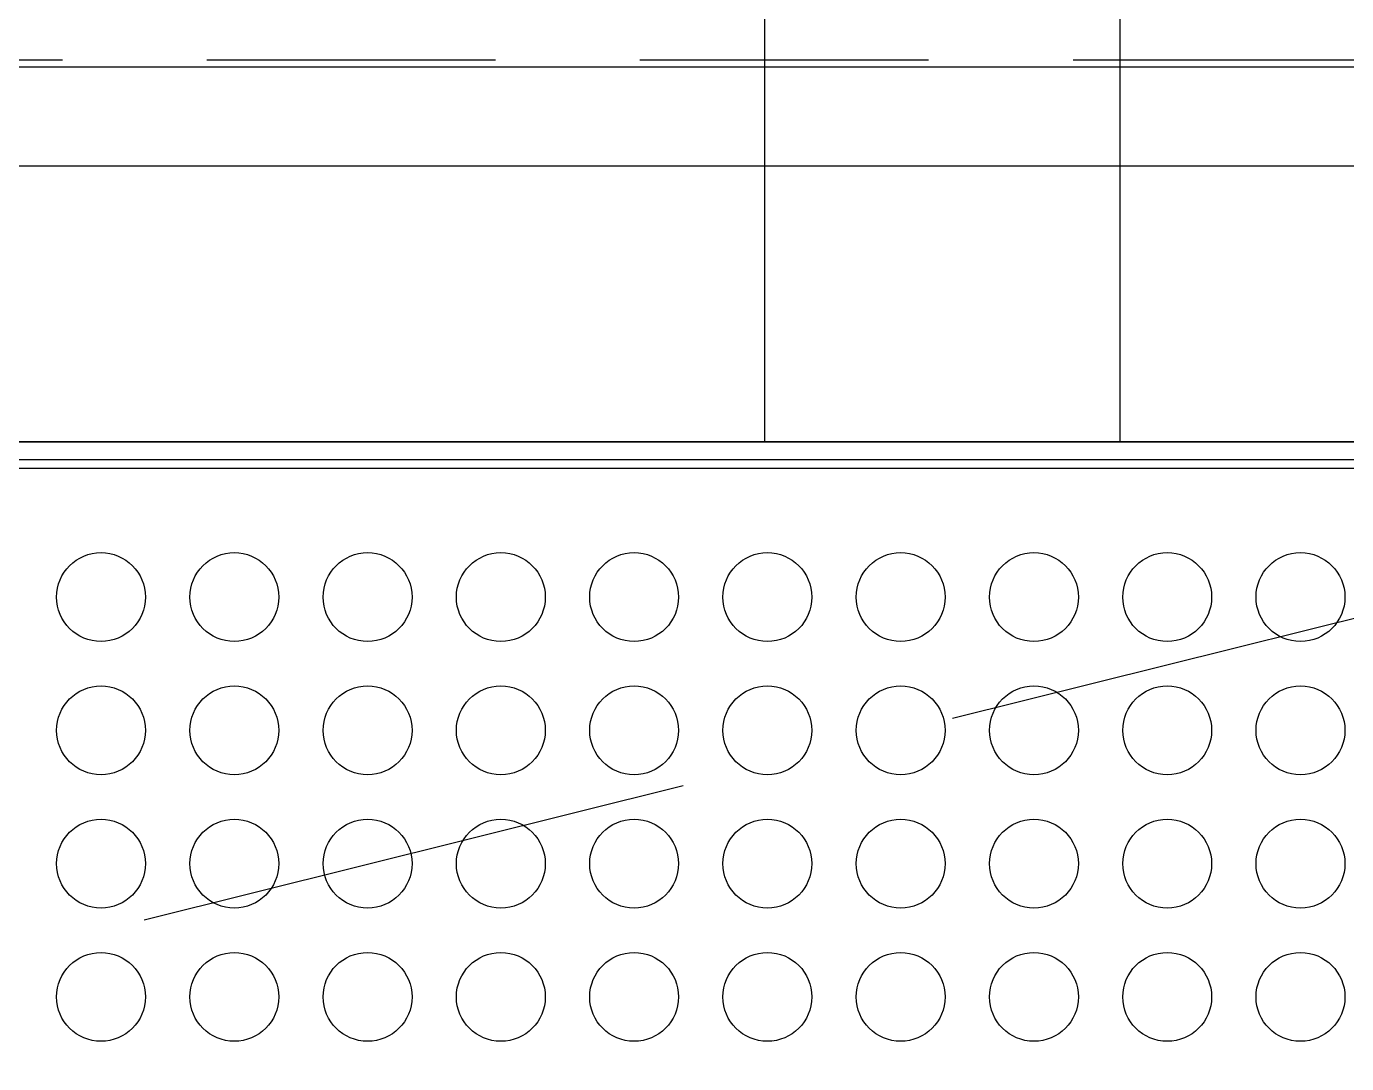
# Model space of a CAD drawing. Header units: millimetres. Extents: x 2562 to 7288, y 778 to 5635.
# Drawn here: x 5127.48 to 5142.34, y 2039.69 to 2051.37 of the extents above; entities that cross this region are included whole.
import ezdxf

# ---------------------------------------------------------------- set-up
doc = ezdxf.new("R2010")
doc.units = ezdxf.units.MM
doc.linetypes.add('HIDDEN', pattern=[0.375, 0.25, -0.125])
for name, color, linetype in [('0-gnl-gor1', 1, 'Continuous'), ('0-gnl-gor3', 252, 'Continuous'), ('2-tef-sabit', 251, 'Continuous')]:
    doc.layers.add(name, color=color, linetype=linetype)

# ---------------------------------------------------------------- blocks, each defined once
blk = doc.blocks.new('damlalik_ust_perf')
at = {"layer": '0-gnl-gor3', "ltscale": 250}
blk.add_lwpolyline([(0, 194), (512, 194), (512, 0), (0, 0)], close=True, dxfattribs=at)
for centre in [(301, 179.5), (301, 179.5), (316, 179.5), (316, 179.5), (331, 179.5), (331, 179.5), (346, 179.5), (346, 179.5), (361, 179.5), (361, 179.5), (376, 179.5), (376, 179.5), (391, 179.5), (391, 179.5), (406, 179.5), (406, 179.5), (421, 179.5), (421, 179.5), (436, 179.5), (436, 179.5), (301, 164.5), (301, 164.5), (316, 164.5), (316, 164.5), (331, 164.5), (331, 164.5), (346, 164.5), (346, 164.5), (361, 164.5), (361, 164.5), (376, 164.5), (376, 164.5), (391, 164.5), (391, 164.5), (406, 164.5), (406, 164.5), (421, 164.5), (421, 164.5), (436, 164.5), (436, 164.5), (301, 149.5), (301, 149.5), (316, 149.5), (316, 149.5), (331, 149.5), (331, 149.5), (346, 149.5), (346, 149.5), (361, 149.5), (361, 149.5), (376, 149.5), (376, 149.5), (391, 149.5), (391, 149.5), (406, 149.5), (406, 149.5), (421, 149.5), (421, 149.5), (436, 149.5), (436, 149.5), (301, 134.5), (301, 134.5), (316, 134.5), (316, 134.5), (331, 134.5), (331, 134.5), (346, 134.5), (346, 134.5), (361, 134.5), (361, 134.5), (376, 134.5), (376, 134.5), (391, 134.5), (391, 134.5), (406, 134.5), (406, 134.5), (421, 134.5), (421, 134.5), (436, 134.5), (436, 134.5)]:
    blk.add_circle(centre, 5, dxfattribs=at)
blk = doc.blocks.new('damlalik_tava_01')
at = {"layer": '0-gnl-gor3', "linetype": 'HIDDEN', "ltscale": 250}
blk.add_line((1150.93, 100.83), (1540.69, 198), dxfattribs=at)
at = {"layer": '0-gnl-gor3', "ltscale": 250}
blk.add_lwpolyline([(1402.69, 200), (1442.69, 200), (1442.69, 400), (1402.69, 400)], close=True, dxfattribs=at)
at = {"layer": '0-gnl-gor3', "ltscale": 3}
for points in [[(0, 200), (1542.69, 200), (1542.69, 0), (0, 0)], [(2, 198), (1540.69, 198), (1540.69, 2), (2, 2)]]:
    blk.add_lwpolyline(points, close=True, dxfattribs=at)

msp = doc.modelspace()

# ---------------------------------------------------------------- linework, layer by layer
at = {"layer": '0-gnl-gor1', "linetype": 'Continuous'}
msp.add_lwpolyline([(5356.713, 1980.695), (5356.713, 2028.693, 0.414213), (5297.713, 2087.693), (4837.007, 2087.695, 0.41427), (4778.007, 2028.684), (4778.073, 1681.28, 0.414158), (4837.073, 1622.291), (5166.819, 1622.29, 0.414214), (5225.819, 1681.29), (5225.819, 1727.291, 0.414214), (5224.819, 1728.291), (5185.819, 1728.291, 0.414214), (5184.819, 1727.291), (5184.819, 1681.29, -0.414214), (5166.819, 1663.29), (4837.073, 1663.291, -0.414158), (4819.073, 1681.288), (4819.007, 2028.692, -0.41427), (4837.007, 2046.695), (5297.713, 2046.693, -0.414213), (5315.713, 2028.693), (5315.713, 1981.695, 0.414214), (5316.713, 1980.695), (5356.713, 1980.695)], format="xyb", dxfattribs=at)
at = {"layer": '0-gnl-gor3'}
msp.add_lwpolyline([(4995.517, 2050.911), (4995.517, 1990.911), (5320.013, 1990.912), (5320.013, 2028.693, 0.389215), (5299.63, 2050.911)], format="xyb", close=True, dxfattribs=at)
msp.add_lwpolyline([(5318.813, 1990.912), (5318.813, 2028.693, 0.414213), (5297.713, 2049.793), (4995.517, 2049.794)], format="xyb", dxfattribs=at)
at = {"layer": '2-tef-sabit', "linetype": 'HIDDEN', "ltscale": 13}
msp.add_lwpolyline([(5337.713, 1985.695), (5337.713, 2028.693, 0.414213), (5297.713, 2068.693), (4837.007, 2068.695, 0.41427), (4797.007, 2028.687), (4797.073, 1681.284, 0.414158), (4837.073, 1641.291), (5166.819, 1641.29, 0.414214), (5206.819, 1681.29), (5206.819, 1723.291), (5189.119, 1723.291), (5189.119, 1681.29, -0.414214), (5166.819, 1658.99), (4837.073, 1658.991, -0.414158), (4814.773, 1681.287), (4814.707, 2028.691, -0.41427), (4837.007, 2050.995), (5297.713, 2050.993, -0.414213), (5320.013, 2028.693), (5320.013, 1985.695)], format="xyb", dxfattribs=at)

# ---------------------------------------------------------------- block references
at = {"layer": '0-gnl-gor3', "xscale": 0.1, "yscale": 0.1, "zscale": 0.1}
for name, p in [('damlalik_tava_01', (4995.517, 2026.695)), ('damlalik_ust_perf', (5098.217, 2026.995))]:
    msp.add_blockref(name, p, dxfattribs=at)

doc.saveas('drawing.dxf')
